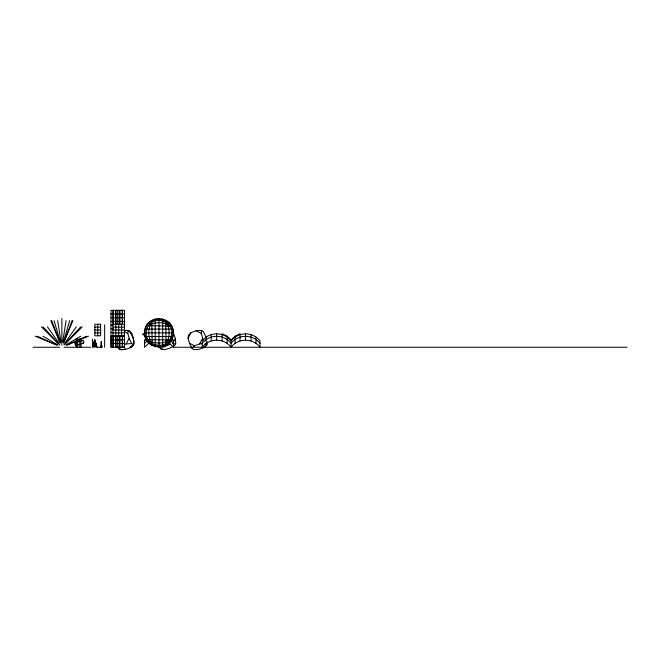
<?xml version="1.0" encoding="UTF-8"?>
<svg xmlns="http://www.w3.org/2000/svg" width="660" height="660" viewBox="0 0 660 660"><rect width="100%" height="100%" fill="white"/><g stroke="black" fill="none" stroke-linecap="round" stroke-linejoin="round"><path stroke-width="0.99" d="M100.873 344.371L101.227 341.484L101.59 344.371M144.523 332.83C144.334 314.086 173.58 314.086 173.39 332.83C173.58 351.565 144.334 351.565 144.523 332.83L173.39 332.83M117.719 346.632L118.585 348.356L120.4 349.685L125.986 349.288L130.96 347.465L133.551 344.875L131.728 343.546L129.137 338.365L127.801 333.391L128.205 330.396L124.484 330.668M133.551 344.875L133.947 341.888L132.611 336.913L130.028 331.733L128.205 330.396M155.224 346.764L155.224 318.887M162.69 318.887L162.69 346.764M207.355 341.888L206.951 344.875L204.361 347.465L199.386 349.288L193.809 349.685L191.986 348.356L189.395 343.175L188.067 338.2L188.463 335.214L191.054 332.623L196.028 330.8L201.605 330.396L203.428 331.733L206.019 336.913M203.404 340.09L201.209 333.391L201.605 330.396M62.708 341.929L66.091 320.595M63.426 341.929L69.679 320.595M116.333 347.259L116.49 346.78M63.426 343.175L72.072 320.595M64.078 341.929L72.913 320.595M150.554 324.423C148.195 329.67 148.195 335.989 150.554 341.228C155.793 343.596 162.112 343.596 167.359 341.228C169.719 335.989 169.719 329.67 167.359 324.423C162.112 322.063 155.793 322.063 150.554 324.423L148.748 322.625M151.742 345.328L152.179 343.72L151.742 320.331M166.171 320.331L165.734 321.932L166.171 345.328M173.184 342.68L175.345 338.365L173.522 333.391M124.492 344.553L126.151 343.942L129.137 338.365M130.96 347.465L131.81 345.873M188.067 338.2L191.054 332.623M191.986 348.356L194.576 345.766L199.551 343.942L202.537 338.365M204.361 347.465L205.219 345.873M64.754 343.175L76.296 326.849M161.073 347.977L158.68 346.698L161.271 349.288L162.599 347.465L170.767 344.075M175.345 338.365L175.742 343.942L174.413 345.766L169.232 348.356L164.257 349.685L161.271 349.288M63.904 345.048L80.718 326.849M65.95 343.175L82.277 326.849M112.48 347.259L112.959 346.78M118.585 348.356L119.881 347.061M148.748 343.035L150.554 341.228M167.359 324.423L169.158 322.625M146.512 338.101L144.523 340.04L144.523 347.259L148.5 343.382M144.523 340.898L146.512 338.959M144.523 343.382L147.84 340.147M206.233 337.021L202.257 340.898L202.257 347.259C209.088 337.903 224.285 337.903 231.115 347.259C237.955 337.903 253.143 337.903 259.982 347.259L259.982 340.898C253.143 331.543 237.955 331.543 231.115 340.898C225.398 333.316 213.988 331.543 206.233 337.021L206.233 343.382M202.257 343.382C209.088 334.026 224.285 334.026 231.115 343.382C237.955 334.026 253.143 334.026 259.982 343.382M231.115 347.259L231.115 340.04L235.092 336.163L240.059 333.679L240.059 340.898M65.637 345.048L80.718 336.212M130.028 347.061L132.611 345.766L133.947 343.942L133.551 338.365L131.728 333.391L129.137 330.8L126.151 330.396L124.154 330.932M171.451 325.611L169.851 326.048L146.454 325.611M146.454 340.04L148.063 339.603L171.451 340.04M66.792 345.048L86.501 336.212M67.196 345.048L88.531 336.212M145.249 333.085L142.428 334.117L145.637 336.468M75.29 342.614L82.789 340.453M76.007 345.411A1.444 0.627 73.9 0 0 76.007 343.241A1.444 0.627 73.9 0 0 74.926 343.39A1.444 0.627 73.9 0 0 76.007 345.411L83.506 343.241M125.45 348.884L122.463 349.685L119.468 349.288L116.886 346.698L120.07 348.406M172.895 329.092L145.018 329.092M145.018 336.559L172.895 336.559M126.151 343.942L131.728 343.546M199.551 343.942L202.339 343.745M110.971 314.003L124.443 314.003M110.971 317.699L124.443 317.699M110.971 321.395L124.443 321.395M112.942 324.258L124.492 324.258M110.971 325.091L113.223 325.091M94.85 327.137L100.617 327.137M112.942 327.137L124.492 327.137M110.971 328.787L113.223 328.787M94.85 330.025L100.617 330.025M112.942 330.025L124.492 330.025M110.971 332.483L113.223 332.483M94.85 332.912L100.617 332.912M112.942 332.912L124.492 332.912M112.942 335.8L124.492 335.8M110.971 336.179L124.443 336.179M110.971 339.867L124.443 339.867M110.971 343.563L124.443 343.563M100.617 346.03L101.846 346.03M101.459 346.682L101.516 347.259M33 347.259L59.656 347.259M64.078 347.259L90.733 347.259M96.904 347.259L99.784 347.259M100.51 347.259L101.953 347.259M173.588 347.259L627 347.259M172.755 343.546L175.742 343.942M35.194 336.212L56.529 345.048M37.224 336.212L56.933 345.048M231.115 340.04L227.139 336.163L222.172 333.679L222.172 340.898M196.028 330.8L201.209 333.391M189.395 343.175L194.576 345.766M124.352 331.666L127.801 333.391M130.136 332.533L131.728 333.391M43.007 336.212L58.096 345.048M205.128 343.546L206.951 344.875M171.402 338.101L173.39 340.04L173.39 347.259L169.414 343.382L169.414 341.443M171.402 338.959L173.39 340.898M170.734 340.799L173.39 343.382M167.359 341.228L169.158 343.035M112.48 335.717L112.959 336.196M123.544 346.78L124.03 347.259M41.456 326.849L57.783 343.175M43.007 326.849L59.821 345.048M47.429 326.849L58.979 343.175M50.82 320.595L59.656 341.929M51.661 320.595L60.299 343.175M120.021 346.78L120.178 347.259M54.054 320.595L60.299 341.929M97.069 347.259L94.759 339.257L92.45 347.259L92.45 339.257M57.634 320.595L61.017 341.929M256.006 337.021L256.006 343.382M251.039 334.537L251.039 340.898M245.553 333.679L245.553 340.04M235.092 336.163L235.092 343.382M227.139 336.163L227.139 343.382M216.686 333.679L216.686 340.04M211.2 334.537L211.2 340.898M158.953 318.392L158.953 347.259M122.471 310.315L122.471 324.167M122.471 336.179L122.471 347.259M122.199 310.315L122.199 324.167M122.199 336.179L122.199 347.259M121.605 324.258L121.605 335.8M119.955 310.315L119.955 324.167M119.955 336.179L119.955 347.259M119.295 310.315L119.295 324.167M119.295 336.179L119.295 347.259M118.718 324.258L118.718 335.8M117.711 310.315L117.711 324.167M117.711 336.179L117.711 347.259M116.119 310.315L116.119 324.167M116.119 336.179L116.119 347.259M115.83 324.258L115.83 335.8M115.467 310.315L115.467 324.167M115.467 336.179L115.467 347.259M113.223 310.315L113.223 324.167M113.223 336.179L113.223 347.259M112.942 310.315L112.942 347.259M111.202 336.179L111.202 347.259M104.651 324.86L104.651 347.259M101.846 347.259L101.846 345.411L100.617 345.411L100.617 347.259M100.996 346.682L100.939 347.259M97.738 324.258L97.738 335.8M80.957 347.259L80.957 338.596L79.802 338.596L79.802 347.259M77.69 347.259L77.69 338.596L76.246 338.596L76.246 347.259M61.867 318.392L61.867 345.048M82.45 340.923A1.444 0.627 73.9 0 1 83.333 340.799A1.444 0.627 73.9 0 1 83.845 342.771A1.444 0.627 73.9 0 1 82.962 342.895M146.875 329.159C141.504 345.13 166.98 352.11 171.039 336.501C176.41 320.521 150.934 313.541 146.875 329.159M145.489 329.159C140.093 346.302 168.391 353.958 172.425 336.501C177.82 319.349 149.523 311.701 145.489 329.159M95.337 341.261L93.604 347.259L93.027 345.262L96.492 345.262L95.915 347.259L94.182 341.261L95.337 341.261M95.915 343.258L94.759 347.259L93.604 343.258L95.915 343.258M124.443 310.315L110.971 310.315L110.971 347.259L124.443 347.259L124.443 310.315M100.617 324.258L94.85 324.258L94.85 335.8L100.617 335.8L100.617 324.258"/></g></svg>
